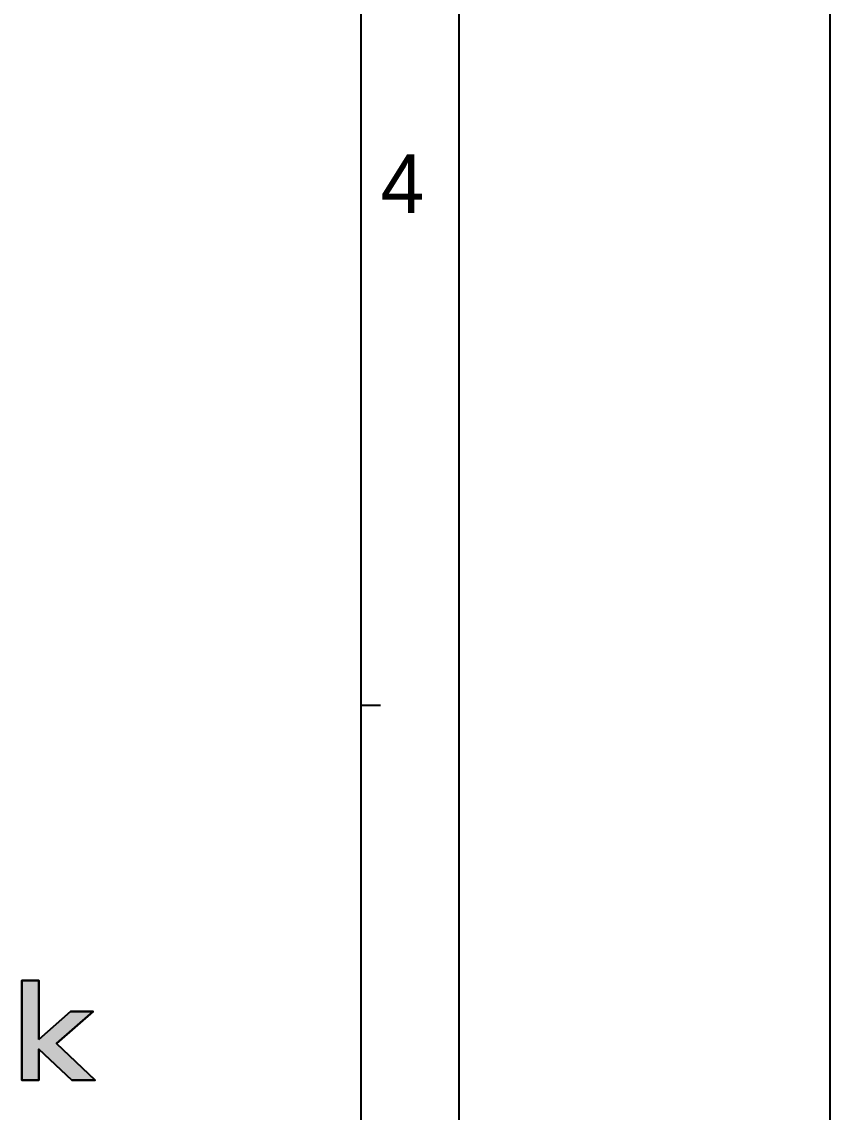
# Model space of a CAD drawing. Header units: millimetres. Extents: x 0 to 420, y 0 to 297.
# Drawn here: x 378.6 to 420, y 50.6 to 106.4 of the extents above; entities that cross this region are included whole.
import ezdxf

# ---------------------------------------------------------------- set-up
doc = ezdxf.new("R2010")
doc.units = ezdxf.units.MM
doc.header["$LTSCALE"] = 23.1
doc.layers.get('0').update_dxf_attribs({"linetype": 'CONTINUOUS'})
doc.styles.add('TEXTSTYLE_2', font='txt')

msp = doc.modelspace()

# ---------------------------------------------------------------- hatches: boundary and pattern name
at = {"linetype": 'CONTINUOUS'}
msp.add_hatch(color=7, dxfattribs=at).paths.add_polyline_path([(379.519, 54.279), (381.132, 55.711), (382.293, 55.711), (380.423, 54.07), (382.39, 52.193), (381.201, 52.193), (379.519, 53.792), (379.519, 52.193), (378.643, 52.193), (378.643, 57.31), (379.519, 57.31)])

# ---------------------------------------------------------------- linework, layer by layer
at = {"color": 7, "linetype": 'CONTINUOUS'}
for p, q in [((420, 0), (420, 297)), ((401, 281.5), (401, 15.5)), ((396, 21), (396, 276)), ((396, 71.4), (397, 71.4)), ((379.519, 57.31), (378.643, 57.31)), ((378.643, 57.31), (378.643, 52.193)), ((379.519, 54.279), (379.519, 57.31)), ((381.132, 55.711), (379.519, 54.279)), ((380.423, 54.07), (382.293, 55.711)), ((382.293, 55.711), (381.132, 55.711)), ((379.519, 53.792), (381.201, 52.193)), ((379.519, 52.193), (379.519, 53.792)), ((382.39, 52.193), (380.423, 54.07)), ((378.643, 52.193), (379.519, 52.193)), ((381.201, 52.193), (382.39, 52.193))]:
    msp.add_line(p, q, dxfattribs=at)
msp.add_lwpolyline([(379.519, 54.279), (381.132, 55.711), (382.293, 55.711), (380.423, 54.07), (382.39, 52.193), (381.201, 52.193), (379.519, 53.792), (379.519, 52.193), (378.643, 52.193), (378.643, 57.31), (379.519, 57.31), (379.519, 54.279)], dxfattribs=at)

# ---------------------------------------------------------------- texts
at = {"color": 7, "linetype": 'CONTINUOUS', "insert": (397, 99.6), "char_height": 3, "width": 3, "attachment_point": 1, "line_spacing_factor": 0.9, "style": 'TEXTSTYLE_2'}
msp.add_mtext('4', dxfattribs=at)

doc.saveas('drawing.dxf')
